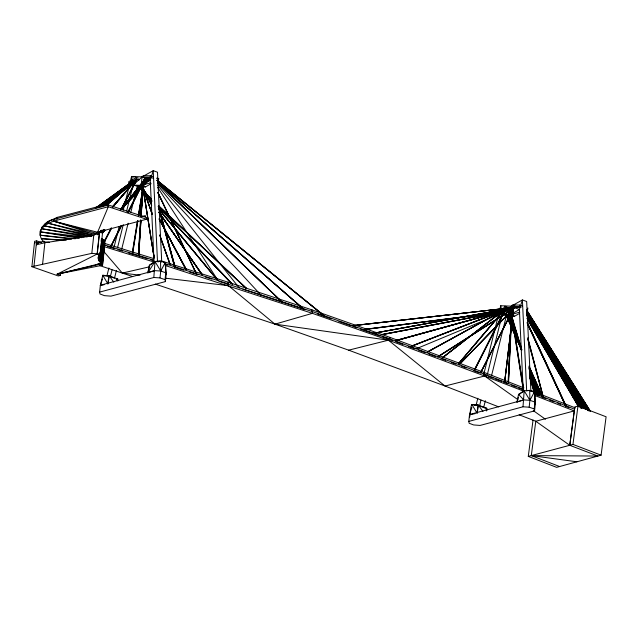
<?xml version="1.0" encoding="UTF-8"?>
<svg xmlns="http://www.w3.org/2000/svg" width="638" height="638" viewBox="0 0 638 638"><rect width="100%" height="100%" fill="white"/><g stroke="black" fill="none" stroke-linecap="round" stroke-linejoin="round"><path stroke-width="0.96" d="M117.807 280.919L117.823 279.037L108.795 275.728L102.79 275.313L100.333 285.545L104.114 284.731M486.977 410.21L486.993 408.328L477.966 405.018L471.96 404.604C470.31 404.955 469.52 423.632 469.536 414.533L523.734 399.914L529.907 400.321L534.939 402.06L535.298 404.006L534.564 410.88L480.111 425.434L473.587 424.94L469.153 423.257L468.802 421.407L469.536 414.533M79.256 238.277L40.226 231.857L41.709 228.731L44.516 225.868L48.536 223.332L93.73 235.51L44.883 242.711C34.492 234.784 42.993 221.115 53.775 219.448L108.508 205.029L146.74 217.526L146.557 219.225L97.59 232.248L95.955 233.253L93.73 235.51L91.824 253.35L31.9 266.692L34.619 241.276L36.685 240.893L41.398 242.472M40.409 230.159L40.162 235.191L71.448 239.106M101.761 238.732L105.071 240.646L102.614 263.574C99.384 262.609 97.423 259.14 98.515 255.862M395.281 340.979L517.968 306.798M508.135 382.018L511.229 315.946M511.437 315.977L508.358 382.034L511.469 315.954M508.606 382.042L511.7 315.969M99.632 292.116L153.83 277.498L155.01 261.492L160.521 261.094L165.226 262.601L166.135 274.715L165.401 281.589L110.94 296.144L104.425 295.649L99.983 293.966L99.632 292.116L100.365 285.242L154.563 270.624L160.736 271.03L165.768 272.777L166.135 274.715M535.298 404.006L534.397 391.891L529.692 390.384L524.181 390.775L523 406.789L468.802 421.407M502.273 311.097L412.435 345.948M138.334 254.594L140.48 220.102M140.679 216.154L142.489 186.583M140.87 216.186L142.553 186.591M138.677 254.323L140.751 220.493M141.054 215.516L142.816 186.663L140.918 216.146M141.134 216.154L143 186.615L141.038 216.194M138.853 254.61L140.966 220.118L138.709 254.546M141.181 216.21L143.008 186.623M138.462 254.546L140.791 220.142M352.455 325.731L519.643 306.822L352.375 325.627M518.79 306.942L373.413 333.259L518.806 306.806M500.974 311.743L397.418 340.277M33.981 266.142L36.685 240.893M87.215 236.969L41.709 228.731L41.885 227.032M91.266 236.315L44.516 225.868L44.7 224.177M42.618 263.909L44.883 242.711L36.262 244.825M47.332 223.292L47.475 221.944L57.205 217.375L108.133 203.961L107.918 205.986M48.536 223.332L53.592 221.139L94.663 234.345L48.536 223.332L48.719 221.633M51.694 220.828L51.837 219.488M53.775 219.448L53.592 221.139L95.955 233.253M56.989 219.392L57.205 217.375M31.9 266.692L58.265 275.959L60.355 275.401L60.554 273.487M60.355 275.401L57.005 274.228L97.096 254.052L99.177 234.585L93.914 233.811M91.824 253.35L97.295 253.852L99.624 232.009L102.566 232.535L100.23 254.371L98.308 257.792M98.292 258.47L98.635 255.2M98.372 259.156L98.786 255.272M98.563 259.849L98.978 255.958M98.858 260.551L99.488 254.69M99.057 260.942L100.007 252.122M101.155 241.347L101.362 239.394M99.345 261.333L101.649 239.721M99.703 261.724L102.128 239.059M100.142 262.122L102.574 239.386M104.76 244.737L102.574 265.217L101.482 265.44L100.206 264.164L102.614 263.574L61.543 273.112M100.652 262.513L103.093 239.713M101.243 262.904L103.683 240.032M101.897 263.271L96.218 264.587L100.206 264.164L101.897 263.271L104.345 240.343M108.508 205.029L108.324 206.728L97.59 232.248L53.592 221.139L108.324 206.728L146.557 219.225M136.524 177.539L128.82 181.615L128.669 183.042L136.373 178.967L136.524 177.539L138.374 178.193M141.269 184.43L142.075 176.893L153.232 170.657L157.506 172.22L161.725 262.194M146.66 178.409L142.968 177.117L143.119 175.689L150.377 175.785L153.152 176.758M145.217 216.952L145.36 215.604L141.524 216.625M153.016 178.185L150.225 177.212L150.377 175.785M158.543 180.131L158.695 178.712L156.844 178.058M165.401 281.589L165.035 279.651L160.002 277.905L160.736 271.03L160.521 261.094L155.01 261.492L149.364 265.057L147.833 272.833L154.563 270.624M165.035 279.651L165.768 272.777L165.665 265.121L164.859 264.387L165.226 262.601L163.368 262.377M161.502 260.974L228.029 282.179L227.814 284.197L219.384 281.51M498.741 406.877L445.021 386.022L348.659 350.166L274.986 324.152L228.436 285.664L228.611 283.966L164.899 263.654M311.735 311.862L311.95 309.845L228.029 282.179M226.649 283.735L312.58 311.655L312.397 313.346L274.986 324.152L155.297 284.109M389.866 338.778L390.017 337.398L311.95 309.845M517.865 399.635L484.633 376.005L484.816 374.307L388.59 338.483L312.58 311.655M499.65 312.971L497.839 312.325L497.991 310.905L505.695 306.83L508.47 307.803M497.839 312.325L505.543 308.258L505.695 306.83M513.981 307.053L512.139 306.399L512.29 304.98L519.547 305.076L522.323 306.049M521.254 307.149L519.396 306.503L519.547 305.076M527.714 309.422L527.865 307.994M534.564 410.88L534.205 408.934L529.165 407.196L529.907 400.321L529.692 390.384L526.932 390.743M534.205 408.934L534.939 402.06L534.827 394.412M113.819 282.148L109.329 276.007L102.79 275.313L107.894 283.918L108.795 275.728M482.982 411.438L478.5 405.289L471.96 404.604L477.065 413.201L477.966 405.018M281.884 301.973L157.722 182.396M513.797 306.304L504.658 382.018L513.598 306.304M513.686 306.248L504.738 381.963M533.049 419.987L528.28 456.401L569.758 445.292L574.591 409.189L533.87 393.367M519.117 414.788L535.792 421.255L569.758 445.292L572.956 444.415L577.956 406.031L606.1 416.781L601.092 455.173L556.623 467.343L528.28 456.401M535.8 421.152L531.294 455.596L559.638 466.537M500.08 312.221L382.154 334.687M132.13 253.757L137.353 221.41M138.271 215.66L144.682 177.364L138.733 215.724M132.305 254.139L137.704 220.628M138.486 215.748L144.682 177.364M132.552 254.107L137.952 220.604M136.452 179.573L136.835 179.844L136.452 179.573L121.268 208.722M107.894 283.918L109.329 276.007L103.428 275.783L102.79 275.313M477.065 413.201L478.5 405.289L474.568 405.146M524.181 390.775L519.157 394.483L518.534 394.34L523.734 399.914L517.003 402.123L518.534 394.34L524.181 390.775L529.907 400.321L534.397 391.891L532.539 391.66M144.435 177.396L144.898 177.484M260.854 294.963L157.674 183.608M106.977 275.696L108.891 267.984M114.146 246.786L119.162 226.554M123.222 210.173L129.913 183.202M130.383 181.272L131.58 176.455L142.075 176.893L150.233 180.267L154.085 262.465M112.041 269.922L110.374 276.669L114.497 278.184L116.411 270.472M117.544 247.743L123.278 224.6M126.627 211.098L133.079 185.06L132.576 182.189M121.667 249.251L128.126 223.22M130.75 212.614L137.21 186.575L141.165 185.371L145.416 186.934L151.182 183.68M476.147 404.978L477.822 398.24M484.035 373.19L499.075 312.484M499.554 310.562L500.75 305.746L511.237 306.184L514.874 305.084M479.537 405.959L480.972 400.17M487.432 374.139L502.25 314.351L501.747 311.48M485.343 400.72L483.668 407.475L480.366 406.262M491.555 375.646L506.373 315.866L519.842 312.126M121.411 225.916L110.478 247.209L120.997 225.78M149.715 266.15L147.833 272.833L155.01 261.492L160.736 271.03L165.226 262.601L165.768 272.777M517.003 402.123L518.343 397.354M100.333 285.545L102.431 279.045M471.897 407.403L469.504 414.836L475.174 413.615M112.918 206.353L135.774 180.083L112.623 207.294L135.918 180.251M110.605 246.89L121.276 225.756M143.024 183.026L145.6 177.372L142.497 183.529M128.015 211.856L139.156 189.701M140.041 187.939L141.373 185.299M142.194 183.696L145.36 177.38L145.711 177.683M127.879 212.574L141.612 185.291M128.501 211.84L145.775 177.523M110.717 247.201L121.515 225.748M128.238 212.398L141.676 185.69M134.73 180.498L106.937 204.495M474.76 368.995L505.344 308.664M474.967 369.131L505.559 308.736M475.19 369.195L505.767 308.872M239.202 287.882L157.825 185.371M480.494 372.712L514.595 306.384M514.675 306.328L480.693 372.712M480.637 372.871L514.794 306.384M104.265 241.252L111.164 228.037M104.903 240.574L111.363 228.101M121.459 208.857L136.66 179.637M104.209 242.352L111.578 228.197M121.675 208.897L136.851 179.772M133.821 180.977L105.047 205.117M132.919 181.455L102.973 205.779M146.262 177.396L146.565 177.691L146.262 177.396L121.037 209.248M100.668 206.497L132.186 181.982L100.987 206.672M97.462 234.457L99.624 232.009M147.147 177.412L147.442 177.699L147.147 177.412L121.196 208.825M120.813 209.192L148.032 177.42L120.901 209.041M120.973 209.312L148.407 177.563L147.944 177.571M43.36 226.275L47.475 221.944M131.117 182.412L98.499 206.943M148.821 177.579L149.292 177.571L120.335 209.447M565.986 406.119L527.124 322.429M130.216 182.899L95.772 207.844M149.794 177.452L150.082 177.731L149.794 177.452L120.335 209.902M150.68 177.46L120.837 209.487L149.292 177.571M102.112 233.069L104.56 229.975M102.343 233.061L104.799 229.967M121.356 209.097L146.501 177.388M102.224 233.301L104.672 230.206M121.826 208.586L132.241 195.459M133.462 193.912L134.69 192.365M135.918 190.826L146.325 177.699M102.455 233.301L104.943 230.119M121.443 209.36L146.652 177.539M101.729 232.312L103.619 230.031M101.968 232.312L103.858 230.023M121.523 208.674L147.386 177.404M102.463 231.793L103.723 230.27M121.372 208.937L128.302 200.563M129.562 199.04L130.822 197.517M132.712 195.228L147.211 177.707M102.064 232.559L104.002 230.166M121.603 208.937L147.53 177.547M458.921 363.11L504.642 309.278M458.945 363.189L504.722 309.286M459.057 363.269L504.833 309.366M100.884 232.376L102.176 230.868M100.788 232.527L102.726 230.27M100.971 232.639L103.547 229.624M101.195 232.639L103.779 229.632M121.204 209.312L130.327 198.641M131.619 197.134L148.407 177.563M112.312 206.999L135.599 180.02M112.487 207.063L135.774 180.083M120.43 209.296L148.917 177.436M99.799 232.415L101.123 230.932M99.991 232.503L101.976 230.278L99.951 232.527M120.662 209.288L149.148 177.428M100.222 232.503L102.208 230.286M99.64 232.671L101.721 230.334M120.654 209.758L150.034 177.444M99.839 232.742L101.841 230.541M121.18 209.272L149.842 177.739M100.07 232.742L102.104 230.462M120.797 209.902L150.169 177.587M97.271 234.704L100.652 231.084M97.502 234.696L101.562 230.35M121.013 209.591L150.911 177.46M99.807 232.567L101.857 230.326M121.348 209.487L151.054 177.595M515.592 306.407L458.993 364.816L515.528 306.575M458.993 364.816L515.711 306.479M139.028 186.655L133.079 185.06L142.075 176.893M519.531 313.433L514.587 316.217L506.373 315.866L502.25 314.351L511.237 306.184L522.402 299.948L526.669 301.511L530.888 391.485M107.16 204.431L134.889 180.554M107.04 204.662L135.001 180.721M107.232 204.694L134.945 180.833M104.983 205.237L133.988 181.025M105.103 205.396L133.868 181.264M105.35 205.316L134.1 181.192M218.363 280.999L157.658 187.397M102.901 205.899L133.087 181.503M103.021 206.05L132.959 181.742M103.268 205.97L133.19 181.671M100.74 206.369L132.018 181.934M100.788 206.648L132.186 181.982M442.222 357.806L504.004 309.916L443.011 357.296M443.107 357.4L504.004 309.916M98.427 207.071L131.284 182.46M98.539 207.214L126.372 186.288M127.959 185.092L131.141 182.707M98.738 207.238L131.38 182.62M149.986 265.193L155.01 261.492M95.939 207.884L130.383 182.939M97.303 207.198L130.479 183.098M516.493 306.479L437.796 356.706M516.597 306.559L437.907 356.794M437.827 356.961L516.613 306.687M157.745 192.493L196.4 273.973L157.953 192.389M143.638 183.983L150.233 180.267L153.232 170.657L157.498 261.62M427.404 351.897L503.143 310.451L427.564 352.001M427.492 352.009L503.143 310.451M517.466 306.631L416.375 348.723M411.438 346.083L502.202 310.873M411.438 346.203L502.281 310.977M396.405 340.309L500.918 311.511M396.389 340.429L500.982 311.623M577.956 406.031L574.758 406.9L569.758 445.292L597.894 456.05L531.294 455.596L576.88 461.776M574.24 410.912L534.588 395.416M535.792 421.255L574.367 410.872M142.114 185.124L150.672 182.835M348.659 350.166L388.406 340.182L484.633 376.005L523.487 391.102M483.971 374.522L484.816 374.307L523.686 389.411M484.633 376.005L445.021 386.022L388.406 340.182L312.397 313.346L165.649 265.647M57.005 274.228L101.785 263.215M44.11 241.252L36.446 243.126L38.296 243.261M99.672 265.599L122.313 273.08L149.372 266.836M57.747 274.045L101.482 265.44M381.133 334.639L500.04 311.982M382.09 334.575L500.104 312.094M34.436 242.974L36.502 242.584L38.384 243.222M518.726 306.711L373.589 333.323M365.103 329.248L499.267 312.245M365.088 329.375L499.331 312.357M365.151 329.487L499.315 312.484M352.264 325.795L519.643 306.822M110.302 247.058L110.773 247.034M116.132 279.061L117.823 279.037M142.968 177.117L150.225 177.212M156.884 178.688L158.695 178.712M512.139 306.399L519.396 306.503M49.19 242.304L44.285 242.193L49.262 242.424M133.079 185.06L141.165 185.371M502.25 314.351L510.336 314.662L514.587 316.217M140.854 186.735L145.416 186.934M66.24 240.223L41.534 238.66L62.061 240.438M153.83 277.498L160.002 277.905M523 406.789L529.165 407.196M484.194 407.897L486.164 408.033L486.411 410.96M40.162 235.191L75.332 238.787M97.096 254.052L100.23 254.371L97.295 253.852M99.432 232.2L102.566 232.535M84.224 236.993L40.226 231.857L81.473 237.679M103.803 251.5L122.313 273.08L140.001 275.177M165.545 278.2L228.436 285.664M156.852 261.58L158.71 261.803M132.249 180.283L131.58 176.455L135.511 176.989M504.682 306.28L506.644 306.543M386.612 338.204L388.59 338.483L388.406 340.182L274.986 324.152M41.709 228.731L91.234 236.435M44.516 225.868L93.73 235.51M543.448 397.737L527.817 337.733M104.058 243.237L153.973 258.637M104.64 245.024L153.614 260.137M107.607 246.42L114.202 248.453M117.966 249.618L122.679 251.069M128.326 252.815L147.163 258.621M150.935 259.786L153.758 260.655M104.457 246.723L154.372 262.122M165.035 264.188L167.842 265.081M175.338 267.474L183.776 270.161M189.398 271.947L197.828 274.635M205.324 277.028L211.888 279.117M242.903 289.166L305.131 309.693M122.313 273.08L132.68 276.541M505.543 308.258L508.311 309.231M136.373 178.967L139.148 179.94M317.365 313.856L331.441 318.825M338.945 321.472L351.139 325.779M353.954 326.776L356.77 327.765M360.526 329.088L380.232 336.051M382.106 336.712L386.803 338.371M131.58 176.455L133.23 177.061M390.017 337.398L484.194 372.456L484.043 374.546L486.81 375.623M389.794 339.464L392.593 340.509M396.326 341.896L402.849 344.321M408.448 346.41L414.971 348.834M418.703 350.222L425.227 352.654M428.959 354.042L435.483 356.475M441.081 358.556L445.739 360.287M451.337 362.376L455.995 364.107M461.593 366.188L466.258 367.927M473.715 370.702L479.305 372.783M572.956 444.415L601.092 455.173M484.266 372.48L523.918 387.888M530.377 390.4L575.572 407.961M488.652 376.34L493.262 378.135M495.112 378.852L501.564 381.357M503.406 382.074L508.023 383.869M511.708 385.296L516.317 387.091M518.168 387.808L522.777 389.603M534.764 394.26L539.381 396.054M541.223 396.772L545.833 398.559M549.525 399.994L554.135 401.788M557.827 403.216L560.587 404.293M566.121 406.446L568.889 407.522M100.206 264.164L102.574 265.217M484.816 374.307L486.435 375.455M533.264 410.585L545.418 419.23M472.599 405.074L471.96 404.604L472.495 405.545M157.068 180.227L324.638 316.009M156.98 180.331L324.359 315.962M156.98 180.402L321.153 313.465M322.7 314.717L324.248 315.977M157.809 181.678L303.879 309.167M303.704 309.239L157.722 181.782L303.529 309.151M137.625 186.089L151.405 199.04M158.655 205.859L246.412 288.36L158.567 205.875M137.529 186.097L151.31 199.056M137.433 186.192L151.206 199.223M158.463 205.97L246.22 288.464M157.642 182.436L281.972 301.934M157.546 182.54L281.167 301.28M140.527 187.811L151.501 199.311M158.368 206.505L232.447 284.141M140.44 187.827L151.493 199.399M232.423 284.229L158.272 206.513L232.256 284.189M140.336 187.923L151.381 199.479M158.232 206.664L231.562 283.567M140.512 187.899L151.469 199.391M141.118 187.54L151.294 199.83M158.886 208.913L216.952 279.269M141.086 187.7L151.82 200.683M159.396 209.854L216.848 279.356M141.006 187.628L151.724 200.691M159.317 209.774L216.761 279.364M151.629 201.767L141.54 186.95L151.677 201.592M202.39 274.882L158.934 212.111L202.238 274.89M141.349 186.942L151.557 201.791L141.341 187.038M158.934 212.446L201.648 274.101M142.114 187.668L151.7 201.52M141.548 186.95L151.748 201.704M159.077 212.35L201.472 273.83M526.51 309.805L590.278 410.984M526.414 309.916L590.134 411.087M527.395 311.591L589.52 410.234M526.717 310.842L589.951 411.183M526.717 311.48L588.364 410.904M526.613 311.583L587.702 410.162L526.533 311.575M526.43 311.679L587.518 410.258M526.43 312.341L585.66 409.181M526.805 313.29L585.517 409.277L526.725 313.29M526.581 313.386L585.333 409.373M526.581 314.024L583.563 408.352M526.422 314.111L583.387 408.456M526.757 315.068L583.228 408.543M527.251 316.608L581.489 408.121M527.108 316.679L581.401 408.161M527.427 317.644L581.306 408.232M527.379 317.676L581.162 408.304M527.339 318.298L579.216 407.148M527.219 318.362L578.65 406.334M527.068 318.45L578.451 406.446M527.451 319.375L578.403 406.47M142.569 187.476L151.302 204.088M159.341 218.954L186.36 269.691L159.261 218.97M142.362 187.54L151.716 205.229M159.125 219.001L185.658 268.829M142.545 187.572L151.429 204.288M159.38 219.249L185.562 268.526M159.205 218.954L185.69 268.797M157.833 192.437L196.52 273.925M527.315 322.365L566.177 406.023M527.897 324.327L565.954 406.135M527.315 323.442L565.786 406.151M527.283 323.498L565.762 406.199M506.548 315.228L521.445 348.882M529.03 366.092L541.917 395.201M506.42 315.371L521.677 349.887M529.301 367.145L541.75 395.297M506.731 316.185L515.161 335.253M515.967 337.071L521.581 349.791M529.213 367.049L541.654 395.201M506.205 315.419L521.461 349.935M529.038 367.145L541.534 395.345M507.776 315.698L521.453 348.795M529.365 368.022L540.386 394.691M507.561 315.738L521.653 349.799M529.141 368.062L540.211 394.778M507.385 315.834L521.437 349.847L508.215 315.395M529.349 369.075L539.987 394.826M508.614 315.26L521.557 348.787M529.046 368.27L539.126 394.356M508.47 315.403L521.732 349.807M529.979 371.196L538.584 393.518M508.398 315.3L521.661 349.712M529.189 369.235L538.863 394.348M529.723 371.188L538.36 393.558M509.818 315.794L520.839 346.601M529.867 371.81L537.89 394.212M509.778 315.746L520.807 346.554M529.827 371.755L537.85 394.164M509.555 315.778L521.661 349.488M529.939 372.728L537.698 394.3M509.371 315.866L521.437 349.528M529.755 372.815L537.14 393.407M142.824 187.349L152.107 213.547M142.609 187.397L152.275 214.551M160.609 237.958L169.939 264.18L159.707 235.087M159.787 235.103L170.099 264.172M142.768 187.293L152.33 214.528M510.583 315.324L520.847 346.546M529.803 373.892L536.04 392.841M510.424 315.459L521.581 349.464M529.955 374.977L535.84 392.928M510.36 315.355L521.517 349.361M529.891 374.873L535.776 392.825M510.169 315.435L521.669 350.445M529.731 375.008L535.617 392.96M511.955 316.775L521.637 349.082M529.843 376.54L534.7 392.721M512.011 317.748L521.669 350.007M529.899 377.521L534.5 392.801M511.812 317.828L521.493 350.134M529.731 377.648L533.99 391.884M158.447 205.667L175.107 267.019M158.439 205.763L175.091 267.115M158.487 206.632L174.884 267.019M158.463 206.816L174.852 267.21M159.293 210.564L174.637 267.21M527.865 338.754L543.042 396.102M527.817 339.504L542.786 396.031M500.75 305.746L501.42 309.566M142.952 187.046L154.149 257.848L142.752 187.062M142.904 187.078L154.013 256.819M512.043 315.531L523.343 387.354M511.828 315.627L523.12 387.41M511.596 315.635L522.889 387.418M116.993 278.742L117.161 280.696M534.397 391.891L534.939 402.06M526.669 390.911L522.402 299.948L519.396 309.55L523.256 391.756M511.237 306.184L510.336 314.662L519.396 309.55L511.237 306.184M239.027 287.579L239.027 287.579"/></g></svg>
